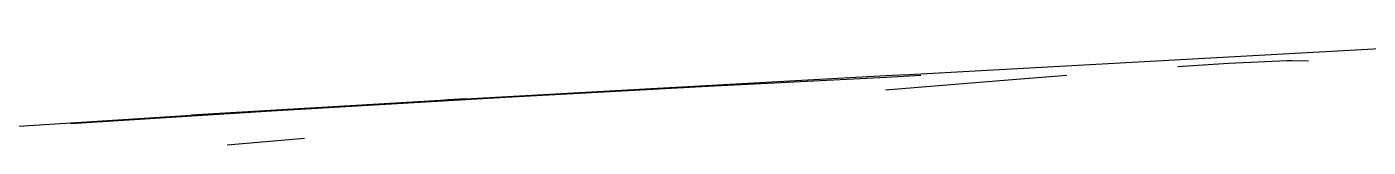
# Model space of a CAD drawing. Header units: millimetres. Extents: x -41292 to 298682, y -22072 to 33155.
# Drawn here: x 29625.5 to 29829.3, y 8885 to 8902.7 of the extents above; entities that cross this region are included whole.
import ezdxf

# ---------------------------------------------------------------- set-up
doc = ezdxf.new("R2010")
doc.units = ezdxf.units.MM

# ---------------------------------------------------------------- blocks, each defined once
blk = doc.blocks.new('AHSISHEUD')
for p, q in [((30386.9, 26543.82), (30512.83, 26550.76)), ((30435.49, 26545.5), (30427.8, 26544.97)), ((30444.37, 26545.87), (30435.49, 26545.5)), ((30445.16, 26545.9), (30444.37, 26545.87)), ((30447.65, 26545.82), (30445.16, 26545.9)), ((30319.58, 26540.09), (30384.33, 26543.69)), ((30383.51, 26543.37), (30356.38, 26541.98)), ((30388.75, 26543.63), (30383.51, 26543.37)), ((30384.33, 26543.69), (30386.9, 26543.82)), ((30402.02, 26543), (30410.94, 26543.71)), ((30356.38, 26541.98), (30324.77, 26540.26)), ((30383.38, 26541.46), (30402.02, 26543)), ((30315.83, 26539.87), (30277.91, 26537.62)), ((30324.77, 26540.26), (30290.11, 26538.22)), ((30316.87, 26539.93), (30315.83, 26539.87)), ((30319.58, 26540.09), (30316.87, 26539.93)), ((30234.53, 26534.85), (30277.91, 26537.62)), ((30290.11, 26538.22), (30259.59, 26536.27)), ((30295.1, 26534.04), (30283.34, 26533.04))]:
    blk.add_line(p, q)

msp = doc.modelspace()

# ---------------------------------------------------------------- block references
msp.add_blockref('AHSISHEUD', (-627.37, -17648.09))

doc.saveas('drawing.dxf')
